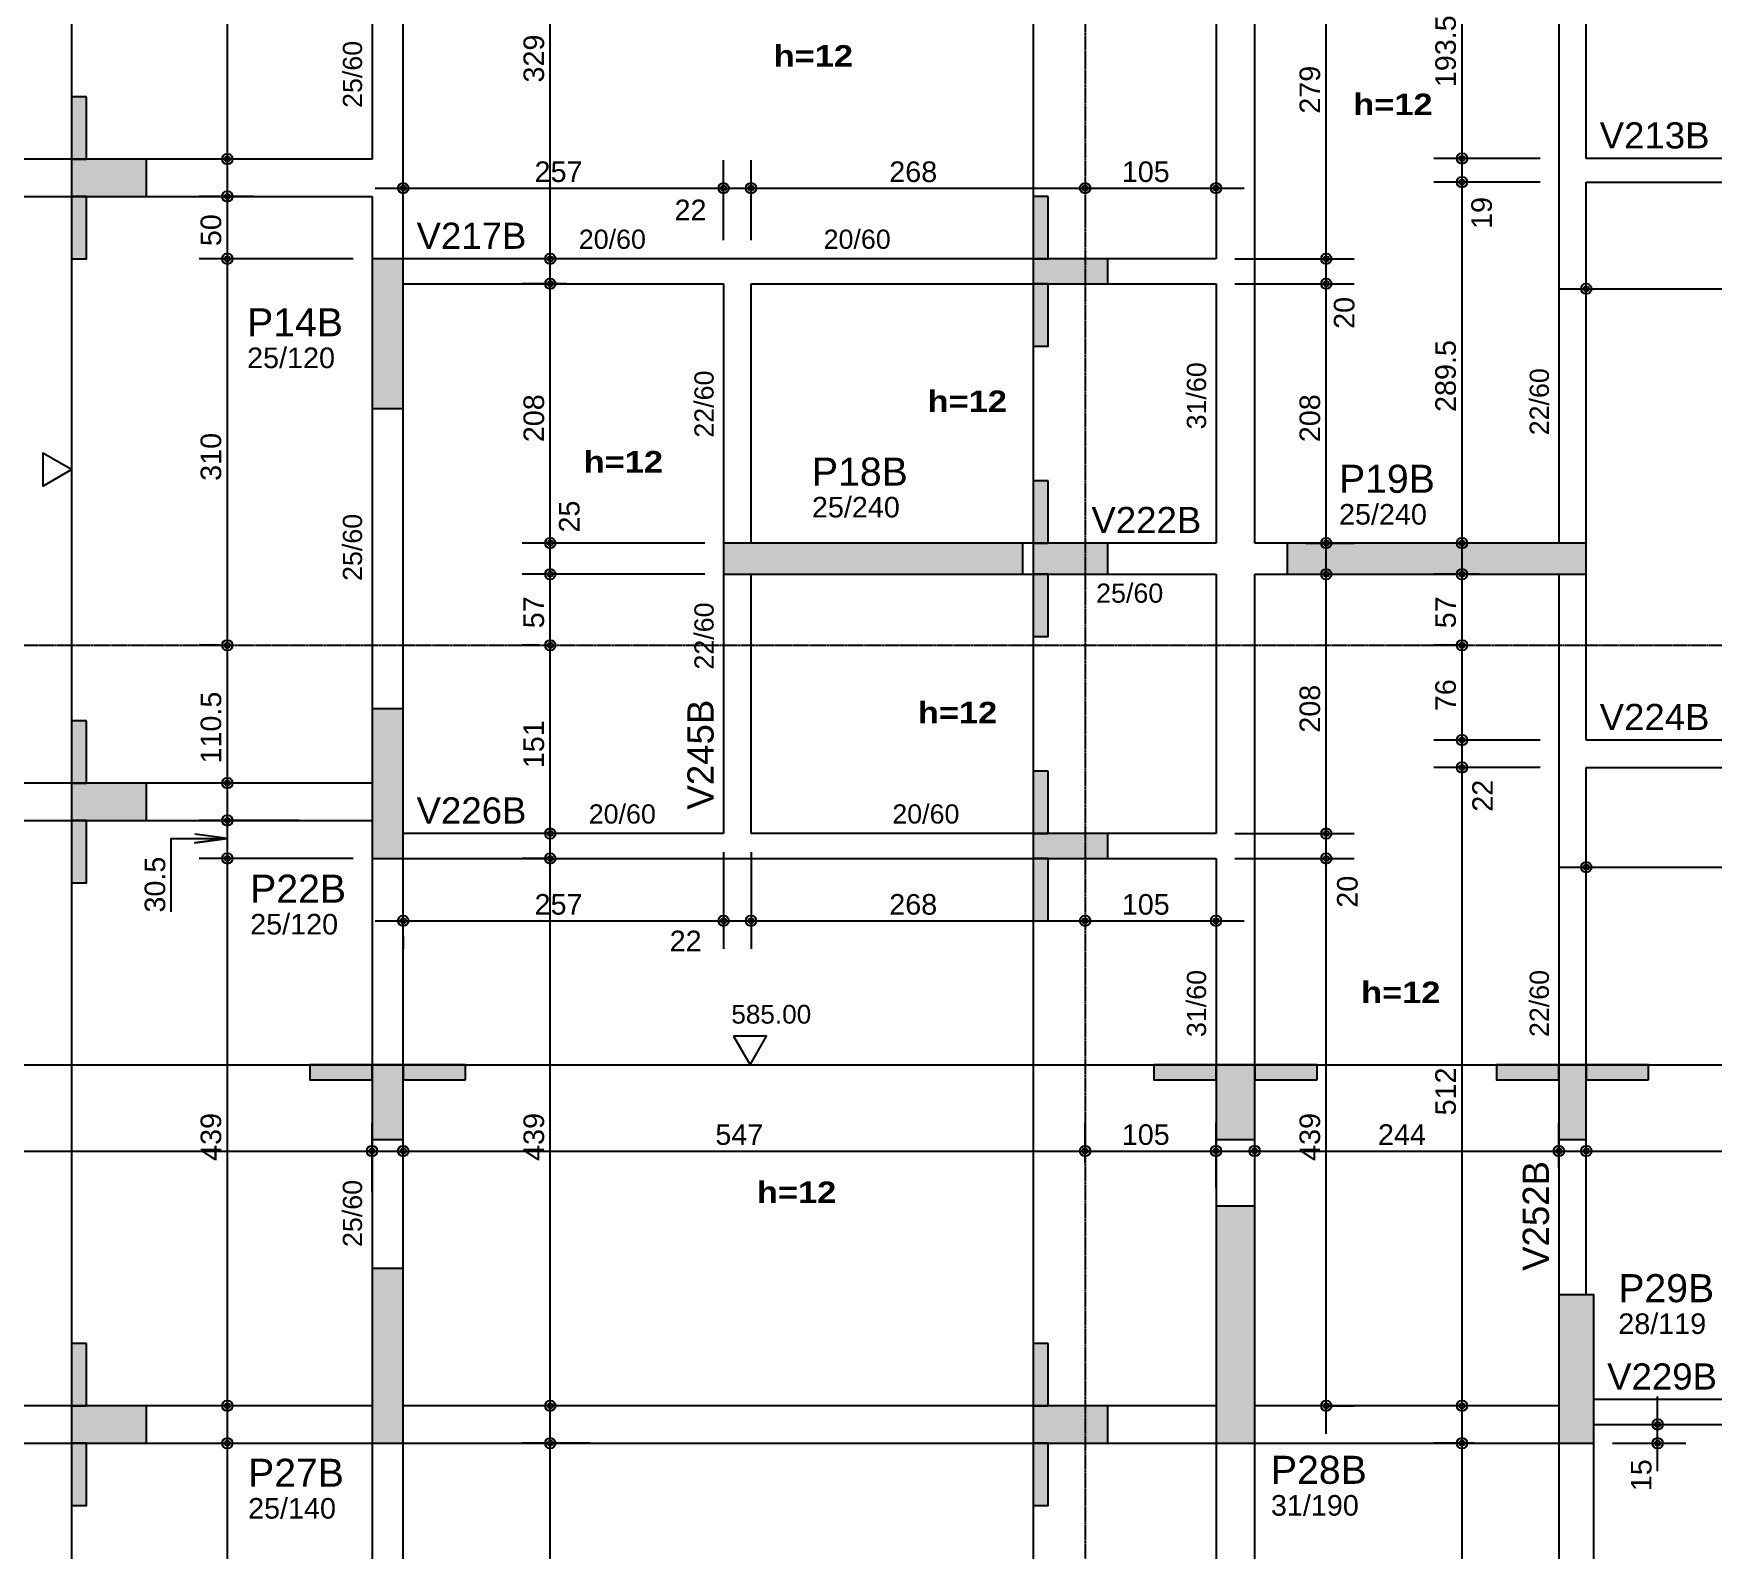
# Model space of a CAD drawing. Extents: x 0 to 13080, y 0 to 6750.
# Drawn here: x 2752 to 4099, y 1791 to 3006 of the extents above; entities that cross this region are included whole.
import ezdxf

# ---------------------------------------------------------------- set-up
doc = ezdxf.new("R2010")
doc.units = 0
doc.header["$MEASUREMENT"] = 0
doc.linetypes.add('ESTILO_TQS_0007', pattern=[2.1, 1.5, -0.2, 0.2, -0.2])
for name, color, linetype in [('MTH-212', 1, 'CONTINUOUS'), ('MTH-224', 4, 'CONTINUOUS'), ('MTH-242', 1, 'CONTINUOUS'), ('MTH-COTAS7', 31, 'CONTINUOUS'), ('MTH-DIM-VIGA', 3, 'CONTINUOUS'), ('MTH-EIXO-214', 4, 'CONTINUOUS'), ('MTH-FACE-VIGA', 7, 'CONTINUOUS'), ('MTH-LINHA-SEÇÃO', 16, 'CONTINUOUS'), ('MTH-PILAR-SEGUE', 5, 'CONTINUOUS'), ('MTH-SIMB_COTA', 3, 'CONTINUOUS'), ('MTH-SOMBRA21', 150, 'CONTINUOUS'), ('MTH-SOMBRA25', 253, 'CONTINUOUS'), ('MTH-TIT1-PILAR', 5, 'CONTINUOUS'), ('MTH-TIT1-VIGA', 5, 'CONTINUOUS'), ('MTH-TXT', 4, 'CONTINUOUS'), ('MTH-TXT-NEGRITO', 5, 'CONTINUOUS')]:
    doc.layers.add(name, color=color, linetype=linetype)
doc.styles.add('TQS_ARIAL', font='arial.ttf')
doc.styles.add('TQS_ARIAL_BLACK', font='ariblk.ttf')

msp = doc.modelspace()

# ---------------------------------------------------------------- linework, layer by layer
at = {"layer": 'MTH-224', "linetype": 'Continuous'}
for points in [[(2759.82125, 2643.383701), (2782.768955, 2656.633206), (2759.82125, 2669.881392), (2759.82125, 2643.383701)], [(3313.741587, 2202.231185), (3326.991092, 2179.28348), (3340.239279, 2202.231185), (3313.741587, 2202.231185)]]:
    msp.add_lwpolyline(points, dxfattribs=at)
at = {"layer": 'MTH-242', "linetype": 'Continuous'}
for p, q in [((3036.282195, 2765.735538), (3036.282195, 2765.735538)), ((3036.282195, 2765.735504), (3036.282195, 2765.735504)), ((3425.782195, 2585.23554), (3425.782195, 2585.23554)), ((3425.782195, 2585.235506), (3425.782195, 2585.235506)), ((3877.781389, 2585.235537), (3877.781389, 2585.235537)), ((3877.781389, 2585.235503), (3877.781389, 2585.235503)), ((3036.282195, 2404.735538), (3036.282195, 2404.735538)), ((3036.282195, 2404.735504), (3036.282195, 2404.735504)), ((3716.277667, 1970.735538), (3716.277667, 1970.735538)), ((3716.277667, 1970.735504), (3716.277667, 1970.735504)), ((3036.282195, 1945.735539), (3036.282195, 1945.735539)), ((3036.282195, 1945.735505), (3036.282195, 1945.735505)), ((3989.781389, 1935.235538), (3989.781389, 1935.235538)), ((3989.781389, 1935.235504), (3989.781389, 1935.235504))]:
    msp.add_line(p, q, dxfattribs=at)
at = {"layer": 'MTH-COTAS7', "linetype": 'Continuous'}
for p, q in [((2907.747866, 2883.235502), (2907.747866, 3177.235537)), ((3166.736372, 2803.235538), (3166.736372, 3177.235537)), ((3789.204189, 2803.235538), (3789.204189, 3127.235536)), ((3898.090154, 2883.735535), (3898.090154, 3122.235538)), ((3898.090154, 2864.735535), (3898.090154, 2928.735535)), ((3898.090154, 2575.235537), (3898.090154, 2909.735535)), ((2925.139601, 2905.735502), (2885.247866, 2905.735502)), ((2907.747866, 2803.235538), (2907.747866, 2898.235502)), ((3048.782195, 2888.476888), (3048.782195, 2904.895932)), ((3305.782195, 2840.735538), (3305.782195, 2904.895932)), ((3305.782195, 2840.735538), (3305.782195, 2904.895932)), ((3327.782195, 2840.735538), (3327.782195, 2904.895932)), ((3327.782195, 2840.735538), (3327.782195, 2904.895932)), ((3960.781389, 2906.235535), (3875.590154, 2906.235535)), ((3960.781389, 2906.235535), (3875.590154, 2906.235535)), ((3026.282195, 2882.395932), (3328.282195, 2882.395932)), ((3283.282195, 2882.395932), (3350.282195, 2882.395932)), ((3305.282195, 2882.395932), (3618.282195, 2882.395932)), ((3573.282195, 2882.395932), (3723.277667, 2882.395932)), ((3960.781389, 2887.235535), (3875.590154, 2887.235535)), ((3960.781389, 2887.235535), (3875.590154, 2887.235535)), ((2929.088707, 2875.735502), (2885.247866, 2875.735502)), ((3595.782195, 2874.852226), (3595.782195, 2859.895932)), ((3595.782195, 2874.852226), (3595.782195, 2859.895932)), ((3700.777667, 2871.538318), (3700.777667, 2859.895932)), ((2907.747866, 2493.235503), (2907.747866, 2848.235538)), ((3789.204189, 2783.235538), (3789.204189, 2848.235538)), ((3166.736372, 2575.23554), (3166.736372, 2828.235538)), ((3789.204189, 2575.23554), (3789.204189, 2828.235538)), ((3008.782195, 2825.735538), (2885.247866, 2825.735538)), ((3008.782195, 2825.735538), (2885.247866, 2825.735538)), ((3203.179702, 2825.735538), (3144.236372, 2825.735538)), ((3715.777667, 2825.735538), (3811.704189, 2825.735538)), ((3715.777667, 2825.735538), (3811.704189, 2825.735538)), ((3997.781389, 2789.218031), (3997.781389, 2824.218029)), ((3179.699399, 2805.735538), (3144.236372, 2805.735538)), ((3715.777667, 2805.735538), (3811.704189, 2805.735538)), ((3715.777667, 2805.735538), (3811.704189, 2805.735538)), ((3975.281389, 2801.718029), (4358.282957, 2801.718029)), ((3166.736372, 2550.23554), (3166.736372, 2620.23554)), ((3290.782195, 2597.73554), (3144.236372, 2597.73554)), ((3290.782195, 2597.73554), (3144.236372, 2597.73554)), ((3166.736372, 2493.235503), (3166.736372, 2595.23554)), ((3772.781389, 2597.73554), (3811.704189, 2597.73554)), ((3789.204189, 2342.235538), (3789.204189, 2595.235537)), ((3914.610371, 2597.735537), (3875.590154, 2597.735537)), ((3898.090154, 2493.235503), (3898.090154, 2595.235537)), ((3290.782195, 2572.73554), (3144.236372, 2572.73554)), ((3290.782195, 2572.73554), (3144.236372, 2572.73554)), ((3792.110143, 2572.735537), (3811.704189, 2572.735537)), ((3911.750313, 2572.735537), (3875.590154, 2572.735537)), ((2907.747866, 2382.718237), (2907.747866, 2538.235503)), ((3166.736372, 2342.235538), (3166.736372, 2538.235503)), ((3898.090154, 2417.236807), (3898.090154, 2538.235503)), ((2901.281639, 2515.735503), (2885.247866, 2515.735503)), ((2901.281639, 2515.735503), (2885.247866, 2515.735503)), ((3157.57416, 2515.735503), (3144.236372, 2515.735503)), ((3157.57416, 2515.735503), (3144.236372, 2515.735503)), ((3900.031962, 2515.735503), (3875.590154, 2515.735503)), ((3900.031962, 2515.735503), (3875.590154, 2515.735503)), ((3898.090154, 2395.236807), (3898.090154, 2462.236807)), ((3960.781389, 2439.736807), (3875.590154, 2439.736807)), ((3960.781389, 2439.736807), (3875.590154, 2439.736807)), ((3898.090154, 1883.235538), (3898.090154, 2440.236807)), ((3960.781389, 2417.736807), (3875.590154, 2417.736807)), ((3960.781389, 2417.736807), (3875.590154, 2417.736807)), ((2915.134224, 2405.218237), (2885.247866, 2405.218237)), ((2907.747866, 2322.235538), (2907.747866, 2397.735502)), ((3789.204189, 2322.235538), (3789.204189, 2387.235538)), ((2965.447987, 2375.235502), (2885.247866, 2375.235502)), ((2907.747866, 1883.235538), (2907.747866, 2367.235538)), ((3162.282195, 2364.735538), (3144.236372, 2364.735538)), ((3166.736372, 1883.235538), (3166.736372, 2367.235538)), ((3715.777667, 2364.735538), (3811.704189, 2364.735538)), ((3715.777667, 2364.735538), (3811.704189, 2364.735538)), ((3789.204189, 1883.235538), (3789.204189, 2367.235538)), ((3997.781389, 2312.721182), (3997.781389, 2360.266426)), ((3008.782195, 2344.735538), (2885.247866, 2344.735538)), ((3008.782195, 2344.735538), (2885.247866, 2344.735538)), ((3167.782195, 2344.735538), (3144.236372, 2344.735538)), ((3305.782195, 2349.735538), (3305.782195, 2272.235538)), ((3305.782195, 2349.735538), (3305.782195, 2272.235538)), ((3327.782195, 2349.735538), (3327.782195, 2272.235538)), ((3327.782195, 2349.735538), (3327.782195, 2272.235538)), ((3715.777667, 2344.735538), (3811.704189, 2344.735538)), ((3715.777667, 2344.735538), (3811.704189, 2344.735538)), ((3975.281389, 2337.766426), (4358.282957, 2337.766426)), ((3026.282195, 2294.735538), (3328.282195, 2294.735538)), ((3283.282195, 2294.735538), (3350.282195, 2294.735538)), ((3305.282195, 2294.735538), (3618.282195, 2294.735538)), ((3573.282195, 2294.735538), (3723.277667, 2294.735538)), ((3048.782195, 2282.122305), (3048.782195, 2272.235538)), ((3595.782195, 2282.830413), (3595.782195, 2272.235538)), ((3595.782195, 2282.830413), (3595.782195, 2272.235538)), ((3700.777667, 2284.954738), (3700.777667, 2272.235538)), ((3023.782195, 2077.267878), (3023.782195, 2132.580188)), ((3048.782195, 2104.500637), (3048.782195, 2132.580188)), ((3595.782195, 2100.222743), (3595.782195, 2132.580188)), ((3595.782195, 2100.222743), (3595.782195, 2132.580188)), ((3700.777667, 2080.735538), (3700.777667, 2132.580188)), ((3731.777667, 2080.735538), (3731.777667, 2132.580188)), ((3975.781389, 2096.285166), (3975.781389, 2132.580188)), ((3997.781389, 2085.034944), (3997.781389, 2132.580188)), ((2284.282865, 2110.080188), (3046.282195, 2110.080188)), ((3026.282195, 2110.080188), (3618.282195, 2110.080188)), ((3573.282195, 2110.080188), (3723.277667, 2110.080188)), ((3709.277667, 2110.080188), (3998.281389, 2110.080188)), ((3975.281389, 2110.080188), (4358.282957, 2110.080188)), ((4055.024936, 1853.235538), (4055.024936, 1913.235538)), ((3178.108916, 1905.735538), (3144.236372, 1905.735538)), ((3787.38231, 1905.735538), (3811.704189, 1905.735538)), ((3907.981767, 1905.735538), (3875.590154, 1905.735538)), ((2907.747866, 1301.735539), (2907.747866, 1898.235538)), ((3166.736372, 1301.735539), (3166.736372, 1898.235538)), ((3898.090154, 1301.735539), (3898.090154, 1898.235538)), ((4018.781389, 1890.735538), (4077.524936, 1890.735538)), ((3198.375771, 1875.735538), (3144.236372, 1875.735538)), ((3907.71324, 1875.735538), (3875.590154, 1875.735538)), ((4018.781389, 1875.735538), (4077.524936, 1875.735538))]:
    msp.add_line(p, q, dxfattribs=at)
msp.add_lwpolyline([(2862.679531, 2301.933), (2862.679531, 2360.82973), (2907.747866, 2360.82973), (2881.722438, 2357.403417), (2907.747866, 2360.82973), (2881.722438, 2364.256042)], dxfattribs=at)
at = {"layer": 'MTH-EIXO-214', "linetype": 'ESTILO_TQS_0007'}
for p, q in [((3595.782195, 6324.951479), (3595.782195, 517.214632)), ((673.355745, 2515.735465), (8996.284341, 2515.735465))]:
    msp.add_line(p, q, dxfattribs=at)
at = {"layer": 'MTH-FACE-VIGA', "linetype": 'Continuous'}
for points in [[(3023.782195, 3154.735537), (3023.782195, 2905.735502)], [(3048.782195, 2890.735502), (3048.782195, 3154.735537)], [(3700.777667, 3104.735536), (3700.777667, 2825.735538)], [(3731.777667, 2815.735538), (3731.777667, 3104.735536)], [(3975.781389, 3099.735538), (3975.781389, 2896.735497)], [(3997.781389, 2906.235497), (3997.781389, 3099.735538)], [(3023.782195, 2905.735502), (2306.782865, 2905.735502)], [(3975.781389, 2896.735497), (3975.781389, 2597.735537)], [(4335.782957, 2906.235497), (3997.781389, 2906.235497)], [(3048.782195, 2825.735538), (3048.782195, 2890.735502)], [(3997.781389, 2887.235497), (4335.782957, 2887.235497)], [(3997.781389, 2597.735537), (3997.781389, 2887.235497)], [(2306.782865, 2875.735502), (3023.782195, 2875.735502)], [(3023.782195, 2875.735502), (3023.782195, 2825.735538)], [(3316.782195, 2825.735538), (3048.782195, 2825.735538)], [(3700.777667, 2825.735538), (3316.782195, 2825.735538)], [(3731.777667, 2597.735503), (3731.777667, 2815.735538)], [(3048.782195, 2805.735538), (3305.782195, 2805.735538)], [(3305.782195, 2805.735538), (3305.782195, 2597.73554)], [(3327.782195, 2805.735538), (3700.777667, 2805.735538)], [(3327.782195, 2597.73554), (3327.782195, 2805.735538)], [(3700.777667, 2805.735538), (3700.777667, 2597.735503)], [(3023.782195, 2705.735538), (3023.782195, 2464.735538)], [(3048.782195, 2464.735538), (3048.782195, 2705.735538)], [(3700.777667, 2597.735503), (3545.782195, 2597.735503)], [(3757.781389, 2597.735503), (3731.777667, 2597.735503)], [(3305.782195, 2572.73554), (3305.782195, 2364.735538)], [(3327.782195, 2364.735538), (3327.782195, 2572.73554)], [(3545.782195, 2572.735503), (3700.777667, 2572.735503)], [(3700.777667, 2572.735503), (3700.777667, 2364.735538)], [(3731.777667, 2572.735503), (3757.781389, 2572.735503)], [(3731.777667, 2354.735538), (3731.777667, 2572.735503)], [(3975.781389, 2572.735537), (3975.781389, 2428.73677)], [(3997.781389, 2439.73677), (3997.781389, 2572.735537)], [(4335.782957, 2439.73677), (3997.781389, 2439.73677)], [(3975.781389, 2428.73677), (3975.781389, 1994.735538)], [(3997.781389, 2417.73677), (4335.782957, 2417.73677)], [(3997.781389, 1994.735538), (3997.781389, 2417.73677)], [(3023.782195, 2405.235502), (2306.782865, 2405.235502)], [(2306.782865, 2375.235502), (3023.782195, 2375.235502)], [(3305.782195, 2364.735538), (3048.782195, 2364.735538)], [(3700.777667, 2364.735538), (3327.782195, 2364.735538)], [(3023.782195, 2344.735538), (3023.782195, 2015.735539)], [(3048.782195, 2015.735539), (3048.782195, 2344.735538)], [(3048.782195, 2344.735538), (3316.782195, 2344.735538)], [(3316.782195, 2344.735538), (3700.777667, 2344.735538)], [(3700.777667, 2344.735538), (3700.777667, 2065.735538)], [(3731.777667, 2065.735538), (3731.777667, 2354.735538)], [(3023.782195, 1905.735502), (2306.782865, 1905.735502)], [(3700.777667, 1905.735502), (3048.782195, 1905.735502)], [(3975.781389, 1905.735502), (3731.777667, 1905.735502)], [(4332.782957, 1910.735501), (4003.781389, 1910.735501)], [(4003.781389, 1890.735501), (4332.782957, 1890.735501)], [(2306.782865, 1875.735502), (3023.782195, 1875.735502)], [(3023.782195, 1875.735502), (3023.782195, 1324.235502)], [(3048.782195, 1875.735502), (3700.777667, 1875.735502)], [(3048.782195, 1324.235502), (3048.782195, 1875.735502)], [(3700.777667, 1875.735502), (3700.777667, 1324.235502)], [(3731.777667, 1875.735502), (3975.781389, 1875.735502)], [(3731.777667, 1324.235502), (3731.777667, 1875.735502)], [(3975.781389, 1875.735538), (3975.781389, 1324.235502)], [(4003.781389, 1324.235502), (4003.781389, 1875.735538)]]:
    msp.add_lwpolyline(points, dxfattribs=at)
at = {"layer": 'MTH-LINHA-SEÇÃO', "linetype": 'Continuous'}
for p, q in [((2782.768955, 6068.395893), (2782.768955, 785.505044)), ((3554.098734, 3486.218237), (3554.098734, 794.692406)), ((1225.282865, 2179.28348), (5387.282195, 2179.28348))]:
    msp.add_line(p, q, dxfattribs=at)
for points in [[(2794.768955, 2955.735502), (2782.768955, 2955.735502), (2782.768955, 2905.735502), (2794.768955, 2905.735502), (2794.768955, 2955.735502)], [(2782.768955, 2905.735502), (2782.768955, 2875.735502), (2842.768955, 2875.735502), (2842.768955, 2905.735502), (2782.768955, 2905.735502)], [(2794.768955, 2875.735502), (2782.768955, 2875.735502), (2782.768955, 2825.735502), (2794.768955, 2825.735502), (2794.768955, 2875.735502)], [(3566.098734, 2875.735538), (3554.098734, 2875.735538), (3554.098734, 2825.735538), (3566.098734, 2825.735538), (3566.098734, 2875.735538)], [(3554.098734, 2825.735538), (3554.098734, 2805.735538), (3614.098734, 2805.735538), (3614.098734, 2825.735538), (3554.098734, 2825.735538)], [(3566.098734, 2805.735538), (3554.098734, 2805.735538), (3554.098734, 2755.735538), (3566.098734, 2755.735538), (3566.098734, 2805.735538)], [(3566.098734, 2647.73554), (3554.098734, 2647.73554), (3554.098734, 2597.73554), (3566.098734, 2597.73554), (3566.098734, 2647.73554)], [(3554.098734, 2597.73554), (3554.098734, 2572.73554), (3614.098734, 2572.73554), (3614.098734, 2597.73554), (3554.098734, 2597.73554)], [(3566.098734, 2572.73554), (3554.098734, 2572.73554), (3554.098734, 2522.73554), (3566.098734, 2522.73554), (3566.098734, 2572.73554)], [(2794.768955, 2455.235502), (2782.768955, 2455.235502), (2782.768955, 2405.235502), (2794.768955, 2405.235502), (2794.768955, 2455.235502)], [(3566.098734, 2414.735538), (3554.098734, 2414.735538), (3554.098734, 2364.735538), (3566.098734, 2364.735538), (3566.098734, 2414.735538)], [(2782.768955, 2405.235502), (2782.768955, 2375.235502), (2842.768955, 2375.235502), (2842.768955, 2405.235502), (2782.768955, 2405.235502)], [(2794.768955, 2375.235502), (2782.768955, 2375.235502), (2782.768955, 2325.235502), (2794.768955, 2325.235502), (2794.768955, 2375.235502)], [(3554.098734, 2364.735538), (3554.098734, 2344.735538), (3614.098734, 2344.735538), (3614.098734, 2364.735538), (3554.098734, 2364.735538)], [(3566.098734, 2344.735538), (3554.098734, 2344.735538), (3554.098734, 2294.735538), (3566.098734, 2294.735538), (3566.098734, 2344.735538)], [(3023.782195, 2167.28348), (3023.782195, 2179.28348), (2973.782195, 2179.28348), (2973.782195, 2167.28348), (3023.782195, 2167.28348)], [(3048.782195, 2179.28348), (3023.782195, 2179.28348), (3023.782195, 2119.28348), (3048.782195, 2119.28348), (3048.782195, 2179.28348)], [(3098.782195, 2167.28348), (3098.782195, 2179.28348), (3048.782195, 2179.28348), (3048.782195, 2167.28348), (3098.782195, 2167.28348)], [(3700.777667, 2167.28348), (3700.777667, 2179.28348), (3650.777667, 2179.28348), (3650.777667, 2167.28348), (3700.777667, 2167.28348)], [(3731.777667, 2179.28348), (3700.777667, 2179.28348), (3700.777667, 2119.28348), (3731.777667, 2119.28348), (3731.777667, 2179.28348)], [(3781.777667, 2167.28348), (3781.777667, 2179.28348), (3731.777667, 2179.28348), (3731.777667, 2167.28348), (3781.777667, 2167.28348)], [(3975.781389, 2167.28348), (3975.781389, 2179.28348), (3925.781389, 2179.28348), (3925.781389, 2167.28348), (3975.781389, 2167.28348)], [(3997.781389, 2179.28348), (3975.781389, 2179.28348), (3975.781389, 2119.28348), (3997.781389, 2119.28348), (3997.781389, 2179.28348)], [(4047.781389, 2167.28348), (4047.781389, 2179.28348), (3997.781389, 2179.28348), (3997.781389, 2167.28348), (4047.781389, 2167.28348)], [(2794.768955, 1955.735538), (2782.768955, 1955.735538), (2782.768955, 1905.735538), (2794.768955, 1905.735538), (2794.768955, 1955.735538)], [(3566.098734, 1955.735538), (3554.098734, 1955.735538), (3554.098734, 1905.735538), (3566.098734, 1905.735538), (3566.098734, 1955.735538)], [(2782.768955, 1905.735538), (2782.768955, 1875.735538), (2842.768955, 1875.735538), (2842.768955, 1905.735538), (2782.768955, 1905.735538)], [(3554.098734, 1905.735538), (3554.098734, 1875.735538), (3614.098734, 1875.735538), (3614.098734, 1905.735538), (3554.098734, 1905.735538)], [(2794.768955, 1875.735538), (2782.768955, 1875.735538), (2782.768955, 1825.735538), (2794.768955, 1825.735538), (2794.768955, 1875.735538)], [(3566.098734, 1875.735538), (3554.098734, 1875.735538), (3554.098734, 1825.735538), (3566.098734, 1825.735538), (3566.098734, 1875.735538)]]:
    msp.add_lwpolyline(points, dxfattribs=at)
at = {"layer": 'MTH-PILAR-SEGUE', "linetype": 'Continuous'}
for points in [[(3023.782195, 2705.735538), (3048.782195, 2705.735538), (3048.782195, 2825.735538), (3023.782195, 2825.735538), (3023.782195, 2705.735538)], [(3545.782195, 2572.73554), (3545.782195, 2597.73554), (3305.782195, 2597.73554), (3305.782195, 2572.73554), (3545.782195, 2572.73554)], [(3997.781389, 2572.735537), (3997.781389, 2597.735537), (3757.781389, 2597.735537), (3757.781389, 2572.735537), (3997.781389, 2572.735537)], [(3023.782195, 2344.735538), (3048.782195, 2344.735538), (3048.782195, 2464.735538), (3023.782195, 2464.735538), (3023.782195, 2344.735538)], [(3700.777667, 1875.735538), (3731.777667, 1875.735538), (3731.777667, 2065.735538), (3700.777667, 2065.735538), (3700.777667, 1875.735538)], [(3023.782195, 1875.735539), (3048.782195, 1875.735539), (3048.782195, 2015.735539), (3023.782195, 2015.735539), (3023.782195, 1875.735539)], [(3975.781389, 1875.735538), (4003.781389, 1875.735538), (4003.781389, 1994.735538), (3975.781389, 1994.735538), (3975.781389, 1875.735538)]]:
    msp.add_lwpolyline(points, dxfattribs=at)
at = {"layer": 'MTH-SIMB_COTA', "linetype": 'Continuous'}
for centre, radius in [((2907.747866, 2905.735502), 4.200001), ((3898.090154, 2906.235535), 4.200001), ((3898.090154, 2906.235535), 4.200001), ((2907.747866, 2905.735502), 2.1), ((3898.090154, 2906.235535), 2.1), ((3898.090154, 2906.235535), 2.1), ((3048.782195, 2882.395932), 4.200001), ((3048.782195, 2882.395932), 2.1), ((3305.782195, 2882.395932), 4.200001), ((3305.782195, 2882.395932), 4.200001), ((3305.782195, 2882.395932), 2.1), ((3305.782195, 2882.395932), 2.1), ((3327.782195, 2882.395932), 4.200001), ((3327.782195, 2882.395932), 4.200001), ((3327.782195, 2882.395932), 2.1), ((3327.782195, 2882.395932), 2.1), ((3595.782195, 2882.395932), 4.200001), ((3595.782195, 2882.395932), 4.200001), ((3595.782195, 2882.395932), 2.1), ((3595.782195, 2882.395932), 2.1), ((3700.777667, 2882.395932), 4.200001), ((3700.777667, 2882.395932), 2.1), ((3898.090154, 2887.235535), 4.200001), ((3898.090154, 2887.235535), 4.200001), ((3898.090154, 2887.235535), 2.1), ((3898.090154, 2887.235535), 2.1), ((2907.747866, 2875.735502), 4.200001), ((2907.747866, 2875.735502), 2.1), ((2907.747866, 2825.735538), 4.200001), ((2907.747866, 2825.735538), 4.200001), ((3166.736372, 2825.735538), 4.200001), ((3789.204189, 2825.735538), 4.200001), ((3789.204189, 2825.735538), 4.200001), ((2907.747866, 2825.735538), 2.1), ((2907.747866, 2825.735538), 2.1), ((3166.736372, 2825.735538), 2.1), ((3789.204189, 2825.735538), 2.1), ((3789.204189, 2825.735538), 2.1), ((3166.736372, 2805.735538), 4.200001), ((3166.736372, 2805.735538), 2.1), ((3789.204189, 2805.735538), 4.200001), ((3789.204189, 2805.735538), 4.200001), ((3789.204189, 2805.735538), 2.1), ((3789.204189, 2805.735538), 2.1), ((3997.781389, 2801.718029), 4.200001), ((3997.781389, 2801.718029), 2.1), ((3166.736372, 2597.73554), 4.200001), ((3166.736372, 2597.73554), 4.200001), ((3166.736372, 2597.73554), 2.1), ((3166.736372, 2597.73554), 2.1), ((3789.204189, 2597.73554), 4.200001), ((3789.204189, 2597.73554), 2.1), ((3898.090154, 2597.735537), 4.200001), ((3898.090154, 2597.735537), 2.1), ((3166.736372, 2572.73554), 4.200001), ((3166.736372, 2572.73554), 4.200001), ((3166.736372, 2572.73554), 2.1), ((3166.736372, 2572.73554), 2.1), ((3789.204189, 2572.735537), 4.200001), ((3789.204189, 2572.735537), 2.1), ((3898.090154, 2572.735537), 4.200001), ((3898.090154, 2572.735537), 2.1), ((2907.747866, 2515.735503), 4.200001), ((2907.747866, 2515.735503), 4.200001), ((3166.736372, 2515.735503), 4.200001), ((3166.736372, 2515.735503), 4.200001), ((3898.090154, 2515.735503), 4.200001), ((3898.090154, 2515.735503), 4.200001), ((2907.747866, 2515.735503), 2.1), ((2907.747866, 2515.735503), 2.1), ((3166.736372, 2515.735503), 2.1), ((3166.736372, 2515.735503), 2.1), ((3898.090154, 2515.735503), 2.1), ((3898.090154, 2515.735503), 2.1), ((3898.090154, 2439.736807), 4.200001), ((3898.090154, 2439.736807), 4.200001), ((3898.090154, 2439.736807), 2.1), ((3898.090154, 2439.736807), 2.1), ((3898.090154, 2417.736807), 4.200001), ((3898.090154, 2417.736807), 4.200001), ((3898.090154, 2417.736807), 2.1), ((3898.090154, 2417.736807), 2.1), ((2907.747866, 2405.218237), 4.200001), ((2907.747866, 2405.218237), 2.1), ((2907.747866, 2375.235502), 4.200001), ((2907.747866, 2375.235502), 2.1), ((3166.736372, 2364.735538), 4.200001), ((3166.736372, 2364.735538), 2.1), ((3789.204189, 2364.735538), 4.200001), ((3789.204189, 2364.735538), 4.200001), ((3789.204189, 2364.735538), 2.1), ((3789.204189, 2364.735538), 2.1), ((2907.747866, 2344.735538), 4.200001), ((2907.747866, 2344.735538), 4.200001), ((2907.747866, 2344.735538), 2.1), ((2907.747866, 2344.735538), 2.1), ((3166.736372, 2344.735538), 4.200001), ((3166.736372, 2344.735538), 2.1), ((3789.204189, 2344.735538), 4.200001), ((3789.204189, 2344.735538), 4.200001), ((3789.204189, 2344.735538), 2.1), ((3789.204189, 2344.735538), 2.1), ((3997.781389, 2337.766426), 4.200001), ((3997.781389, 2337.766426), 2.1), ((3048.782195, 2294.735538), 4.200001), ((3048.782195, 2294.735538), 2.1), ((3305.782195, 2294.735538), 4.200001), ((3305.782195, 2294.735538), 4.200001), ((3305.782195, 2294.735538), 2.1), ((3305.782195, 2294.735538), 2.1), ((3327.782195, 2294.735538), 4.200001), ((3327.782195, 2294.735538), 4.200001), ((3327.782195, 2294.735538), 2.1), ((3327.782195, 2294.735538), 2.1), ((3595.782195, 2294.735538), 4.200001), ((3595.782195, 2294.735538), 4.200001), ((3595.782195, 2294.735538), 2.1), ((3595.782195, 2294.735538), 2.1), ((3700.777667, 2294.735538), 4.200001), ((3700.777667, 2294.735538), 2.1), ((3023.782195, 2110.080188), 4.200001), ((3048.782195, 2110.080188), 4.200001), ((3595.782195, 2110.080188), 4.200001), ((3595.782195, 2110.080188), 4.200001), ((3700.777667, 2110.080188), 4.200001), ((3731.777667, 2110.080188), 4.200001), ((3975.781389, 2110.080188), 4.200001), ((3997.781389, 2110.080188), 4.200001), ((3023.782195, 2110.080188), 2.1), ((3048.782195, 2110.080188), 2.1), ((3595.782195, 2110.080188), 2.1), ((3595.782195, 2110.080188), 2.1), ((3700.777667, 2110.080188), 2.1), ((3731.777667, 2110.080188), 2.1), ((3975.781389, 2110.080188), 2.1), ((3997.781389, 2110.080188), 2.1), ((2907.747866, 1905.735538), 4.200001), ((2907.747866, 1905.735538), 2.1), ((3166.736372, 1905.735538), 4.200001), ((3166.736372, 1905.735538), 2.1), ((3789.204189, 1905.735538), 4.200001), ((3789.204189, 1905.735538), 2.1), ((3898.090154, 1905.735538), 4.200001), ((3898.090154, 1905.735538), 2.1), ((4055.024936, 1890.735538), 4.200001), ((4055.024936, 1890.735538), 2.1), ((2907.747866, 1875.735538), 4.200001), ((2907.747866, 1875.735538), 2.1), ((3166.736372, 1875.735538), 4.200001), ((3166.736372, 1875.735538), 2.1), ((3898.090154, 1875.735538), 4.200001), ((3898.090154, 1875.735538), 2.1), ((4055.024936, 1875.735538), 4.200001), ((4055.024936, 1875.735538), 2.1)]:
    msp.add_circle(centre, radius, dxfattribs=at)
at = {"layer": 'MTH-SOMBRA21', "linetype": 'Continuous'}
for points in [[(2794.768955, 2955.735502), (2782.768955, 2955.735502), (2782.768955, 2905.735502)], [(2794.768955, 2955.735502), (2782.768955, 2905.735502), (2794.768955, 2905.735502)], [(2794.768955, 2955.735502), (2794.768955, 2905.735502), (2794.768955, 2955.735502)], [(2782.768955, 2905.735502), (2782.768955, 2875.735502), (2842.768955, 2875.735502)], [(2782.768955, 2905.735502), (2842.768955, 2875.735502), (2842.768955, 2905.735502)], [(2782.768955, 2905.735502), (2842.768955, 2905.735502), (2782.768955, 2905.735502)], [(2794.768955, 2875.735502), (2782.768955, 2875.735502), (2782.768955, 2825.735502)], [(2794.768955, 2875.735502), (2782.768955, 2825.735502), (2794.768955, 2825.735502)], [(2794.768955, 2875.735502), (2794.768955, 2825.735502), (2794.768955, 2875.735502)], [(3566.098734, 2875.735538), (3554.098734, 2875.735538), (3554.098734, 2825.735538)], [(3566.098734, 2875.735538), (3554.098734, 2825.735538), (3566.098734, 2825.735538)], [(3566.098734, 2875.735538), (3566.098734, 2825.735538), (3566.098734, 2875.735538)], [(3554.098734, 2825.735538), (3554.098734, 2805.735538), (3614.098734, 2805.735538)], [(3554.098734, 2825.735538), (3614.098734, 2805.735538), (3614.098734, 2825.735538)], [(3554.098734, 2825.735538), (3614.098734, 2825.735538), (3554.098734, 2825.735538)], [(3566.098734, 2805.735538), (3554.098734, 2805.735538), (3554.098734, 2755.735538)], [(3566.098734, 2805.735538), (3554.098734, 2755.735538), (3566.098734, 2755.735538)], [(3566.098734, 2805.735538), (3566.098734, 2755.735538), (3566.098734, 2805.735538)], [(3566.098734, 2647.73554), (3554.098734, 2647.73554), (3554.098734, 2597.73554)], [(3566.098734, 2647.73554), (3554.098734, 2597.73554), (3566.098734, 2597.73554)], [(3566.098734, 2647.73554), (3566.098734, 2597.73554), (3566.098734, 2647.73554)], [(3554.098734, 2597.73554), (3554.098734, 2572.73554), (3614.098734, 2572.73554)], [(3554.098734, 2597.73554), (3614.098734, 2572.73554), (3614.098734, 2597.73554)], [(3554.098734, 2597.73554), (3614.098734, 2597.73554), (3554.098734, 2597.73554)], [(3566.098734, 2572.73554), (3554.098734, 2572.73554), (3554.098734, 2522.73554)], [(3566.098734, 2572.73554), (3554.098734, 2522.73554), (3566.098734, 2522.73554)], [(3566.098734, 2572.73554), (3566.098734, 2522.73554), (3566.098734, 2572.73554)], [(2794.768955, 2455.235502), (2782.768955, 2455.235502), (2782.768955, 2405.235502)], [(2794.768955, 2455.235502), (2782.768955, 2405.235502), (2794.768955, 2405.235502)], [(2794.768955, 2455.235502), (2794.768955, 2405.235502), (2794.768955, 2455.235502)], [(3566.098734, 2414.735538), (3554.098734, 2414.735538), (3554.098734, 2364.735538)], [(3566.098734, 2414.735538), (3554.098734, 2364.735538), (3566.098734, 2364.735538)], [(3566.098734, 2414.735538), (3566.098734, 2364.735538), (3566.098734, 2414.735538)], [(2782.768955, 2405.235502), (2782.768955, 2375.235502), (2842.768955, 2375.235502)], [(2782.768955, 2405.235502), (2842.768955, 2375.235502), (2842.768955, 2405.235502)], [(2782.768955, 2405.235502), (2842.768955, 2405.235502), (2782.768955, 2405.235502)], [(2794.768955, 2375.235502), (2782.768955, 2375.235502), (2782.768955, 2325.235502)], [(2794.768955, 2375.235502), (2782.768955, 2325.235502), (2794.768955, 2325.235502)], [(2794.768955, 2375.235502), (2794.768955, 2325.235502), (2794.768955, 2375.235502)], [(3554.098734, 2364.735538), (3554.098734, 2344.735538), (3614.098734, 2344.735538)], [(3554.098734, 2364.735538), (3614.098734, 2344.735538), (3614.098734, 2364.735538)], [(3554.098734, 2364.735538), (3614.098734, 2364.735538), (3554.098734, 2364.735538)], [(3566.098734, 2344.735538), (3554.098734, 2344.735538), (3554.098734, 2294.735538)], [(3566.098734, 2344.735538), (3554.098734, 2294.735538), (3566.098734, 2294.735538)], [(3566.098734, 2344.735538), (3566.098734, 2294.735538), (3566.098734, 2344.735538)], [(3023.782195, 2167.28348), (3023.782195, 2179.28348), (2973.782195, 2179.28348)], [(3023.782195, 2167.28348), (2973.782195, 2179.28348), (2973.782195, 2167.28348)], [(3048.782195, 2179.28348), (3023.782195, 2179.28348), (3023.782195, 2119.28348)], [(3048.782195, 2179.28348), (3023.782195, 2119.28348), (3048.782195, 2119.28348)], [(3098.782195, 2167.28348), (3098.782195, 2179.28348), (3048.782195, 2179.28348)], [(3098.782195, 2167.28348), (3048.782195, 2179.28348), (3048.782195, 2167.28348)], [(3048.782195, 2179.28348), (3048.782195, 2119.28348), (3048.782195, 2179.28348)], [(3700.777667, 2167.28348), (3700.777667, 2179.28348), (3650.777667, 2179.28348)], [(3700.777667, 2167.28348), (3650.777667, 2179.28348), (3650.777667, 2167.28348)], [(3731.777667, 2179.28348), (3700.777667, 2179.28348), (3700.777667, 2119.28348)], [(3731.777667, 2179.28348), (3700.777667, 2119.28348), (3731.777667, 2119.28348)], [(3781.777667, 2167.28348), (3781.777667, 2179.28348), (3731.777667, 2179.28348)], [(3781.777667, 2167.28348), (3731.777667, 2179.28348), (3731.777667, 2167.28348)], [(3731.777667, 2179.28348), (3731.777667, 2119.28348), (3731.777667, 2179.28348)], [(3975.781389, 2167.28348), (3975.781389, 2179.28348), (3925.781389, 2179.28348)], [(3975.781389, 2167.28348), (3925.781389, 2179.28348), (3925.781389, 2167.28348)], [(3997.781389, 2179.28348), (3975.781389, 2179.28348), (3975.781389, 2119.28348)], [(3997.781389, 2179.28348), (3975.781389, 2119.28348), (3997.781389, 2119.28348)], [(4047.781389, 2167.28348), (4047.781389, 2179.28348), (3997.781389, 2179.28348)], [(4047.781389, 2167.28348), (3997.781389, 2179.28348), (3997.781389, 2167.28348)], [(3997.781389, 2179.28348), (3997.781389, 2119.28348), (3997.781389, 2179.28348)], [(3023.782195, 2167.28348), (2973.782195, 2167.28348), (3023.782195, 2167.28348)], [(3098.782195, 2167.28348), (3048.782195, 2167.28348), (3098.782195, 2167.28348)], [(3700.777667, 2167.28348), (3650.777667, 2167.28348), (3700.777667, 2167.28348)], [(3781.777667, 2167.28348), (3731.777667, 2167.28348), (3781.777667, 2167.28348)], [(3975.781389, 2167.28348), (3925.781389, 2167.28348), (3975.781389, 2167.28348)], [(4047.781389, 2167.28348), (3997.781389, 2167.28348), (4047.781389, 2167.28348)], [(2794.768955, 1955.735538), (2782.768955, 1955.735538), (2782.768955, 1905.735538)], [(2794.768955, 1955.735538), (2782.768955, 1905.735538), (2794.768955, 1905.735538)], [(2794.768955, 1955.735538), (2794.768955, 1905.735538), (2794.768955, 1955.735538)], [(3566.098734, 1955.735538), (3554.098734, 1955.735538), (3554.098734, 1905.735538)], [(3566.098734, 1955.735538), (3554.098734, 1905.735538), (3566.098734, 1905.735538)], [(3566.098734, 1955.735538), (3566.098734, 1905.735538), (3566.098734, 1955.735538)], [(2782.768955, 1905.735538), (2782.768955, 1875.735538), (2842.768955, 1875.735538)], [(2782.768955, 1905.735538), (2842.768955, 1875.735538), (2842.768955, 1905.735538)], [(2782.768955, 1905.735538), (2842.768955, 1905.735538), (2782.768955, 1905.735538)], [(3554.098734, 1905.735538), (3554.098734, 1875.735538), (3614.098734, 1875.735538)], [(3554.098734, 1905.735538), (3614.098734, 1875.735538), (3614.098734, 1905.735538)], [(3554.098734, 1905.735538), (3614.098734, 1905.735538), (3554.098734, 1905.735538)], [(2794.768955, 1875.735538), (2782.768955, 1875.735538), (2782.768955, 1825.735538)], [(2794.768955, 1875.735538), (2782.768955, 1825.735538), (2794.768955, 1825.735538)], [(2794.768955, 1875.735538), (2794.768955, 1825.735538), (2794.768955, 1875.735538)], [(3566.098734, 1875.735538), (3554.098734, 1875.735538), (3554.098734, 1825.735538)], [(3566.098734, 1875.735538), (3554.098734, 1825.735538), (3566.098734, 1825.735538)], [(3566.098734, 1875.735538), (3566.098734, 1825.735538), (3566.098734, 1875.735538)]]:
    msp.add_solid(points, dxfattribs=at)
at = {"layer": 'MTH-SOMBRA25', "linetype": 'Continuous'}
for points in [[(3023.782195, 2705.735538), (3048.782195, 2705.735538), (3048.782195, 2825.735538)], [(3023.782195, 2705.735538), (3048.782195, 2825.735538), (3023.782195, 2825.735538)], [(3023.782195, 2705.735538), (3023.782195, 2825.735538), (3023.782195, 2705.735538)], [(3545.782195, 2572.73554), (3545.782195, 2597.73554), (3305.782195, 2597.73554)], [(3545.782195, 2572.73554), (3305.782195, 2597.73554), (3305.782195, 2572.73554)], [(3997.781389, 2572.735537), (3997.781389, 2597.735537), (3757.781389, 2597.735537)], [(3997.781389, 2572.735537), (3757.781389, 2597.735537), (3757.781389, 2572.735537)], [(3545.782195, 2572.73554), (3305.782195, 2572.73554), (3545.782195, 2572.73554)], [(3997.781389, 2572.735537), (3757.781389, 2572.735537), (3997.781389, 2572.735537)], [(3023.782195, 2344.735538), (3048.782195, 2344.735538), (3048.782195, 2464.735538)], [(3023.782195, 2344.735538), (3048.782195, 2464.735538), (3023.782195, 2464.735538)], [(3023.782195, 2344.735538), (3023.782195, 2464.735538), (3023.782195, 2344.735538)], [(3700.777667, 1875.735538), (3731.777667, 1875.735538), (3731.777667, 2065.735538)], [(3700.777667, 1875.735538), (3731.777667, 2065.735538), (3700.777667, 2065.735538)], [(3700.777667, 1875.735538), (3700.777667, 2065.735538), (3700.777667, 1875.735538)], [(3023.782195, 1875.735539), (3048.782195, 1875.735539), (3048.782195, 2015.735539)], [(3023.782195, 1875.735539), (3048.782195, 2015.735539), (3023.782195, 2015.735539)], [(3023.782195, 1875.735539), (3023.782195, 2015.735539), (3023.782195, 1875.735539)], [(3975.781389, 1875.735538), (4003.781389, 1875.735538), (4003.781389, 1994.735538)], [(3975.781389, 1875.735538), (4003.781389, 1994.735538), (3975.781389, 1994.735538)], [(3975.781389, 1875.735538), (3975.781389, 1994.735538), (3975.781389, 1875.735538)]]:
    msp.add_solid(points, dxfattribs=at)

# ---------------------------------------------------------------- texts
at = {"layer": 'MTH-212', "linetype": 'Continuous', "style": 'TQS_ARIAL'}
for s, p in [('25/120', (2923.57855, 2738.045249)), ('25/240', (3376.647425, 2618.292309)), ('25/240', (3799.435939, 2612.556474)), ('25/120', (2926.054959, 2283.778522)), ('28/119', (4023.45321, 1963.321405)), ('25/140', (2924.366542, 1815.244116)), ('31/190', (3744.826721, 1817.622121))]:
    msp.add_text(s, height=16.5, dxfattribs=at).set_placement(p)
at = {"layer": 'MTH-COTAS7', "linetype": 'Continuous', "style": 'TQS_ARIAL'}
for s, p in [('193.5', (3893.140154, 2963.385536)), ('329', (3161.786372, 2967.135538)), ('279', (3784.254189, 2942.135537)), ('19', (3922.042843, 2849.683169)), ('50', (2902.797866, 2835.88552)), ('20', (3811.803404, 2769.531312)), ('289.5', (3893.140154, 2702.885536)), ('208', (3161.786372, 2678.635539)), ('208', (3784.254189, 2678.635539)), ('310', (2902.797866, 2647.635521)), ('25', (3190.220834, 2606.166875)), ('57', (3161.786372, 2529.385522)), ('57', (3893.140154, 2529.38552)), ('208', (3784.254189, 2445.635538)), ('76', (3893.140154, 2462.886155)), ('110.5', (2902.797866, 2420.87687)), ('151', (3161.786372, 2417.135521)), ('22', (3922.808683, 2382.264214)), ('30.5', (2857.907641, 2301.344376)), ('20', (3814.361587, 2305.242992)), ('512', (3893.140154, 2138.636173)), ('439', (2902.797866, 2102.135538)), ('439', (3161.786372, 2102.135538)), ('439', (3784.254189, 2102.135538)), ('15', (4050.074936, 1837.235544))]:
    msp.add_text(s, height=16.5, rotation=90, dxfattribs=at).set_placement(p)
for s, p in [('257', (3154.182195, 2887.345932)), ('268', (3438.682195, 2887.345932)), ('105', (3625.179931, 2887.345932)), ('22', (3266.453724, 2856.69228)), ('257', (3154.182195, 2299.685538)), ('268', (3438.682195, 2299.685538)), ('105', (3625.179931, 2299.685538)), ('22', (3262.523973, 2270.343135)), ('547', (3299.182195, 2115.030188)), ('105', (3625.179931, 2115.030188)), ('244', (3830.679528, 2115.030188))]:
    msp.add_text(s, height=16.5, dxfattribs=at).set_placement(p)
at = {"layer": 'MTH-DIM-VIGA', "linetype": 'Continuous', "style": 'TQS_ARIAL'}
for s, height, rotation, p in [('25/60', 15.375, 90, (3015.782195, 2946.794091)), ('20/60', 15.4, 360, (3189.65592, 2833.735538)), ('20/60', 15.4, 360, (3386.012928, 2833.735538)), ('22/60', 15.4, 90, (3297.782195, 2682.267425)), ('31/60', 15.4, 90, (3692.777667, 2688.920797)), ('22/60', 15.4, 90, (3967.781389, 2684.164359)), ('25/60', 15.4, 90, (3015.782195, 2567.349574)), ('22/60', 15.4, 90, (3297.782195, 2496.267351)), ('31/60', 15.4, 90, (3692.777667, 2201.489272)), ('22/60', 15.4, 90, (3967.781389, 2201.489272)), ('25/60', 15.4, 90, (3015.782195, 2033.080188))]:
    msp.add_text(s, height=height, rotation=rotation, dxfattribs=at).set_placement(p)
for s, p in [('25/60', (3604.620519, 2549.888236)), ('20/60', (3197.631049, 2372.735538)), ('20/60', (3441.112169, 2372.735538))]:
    msp.add_text(s, height=15.4, dxfattribs=at).set_placement(p)
at = {"layer": 'MTH-TIT1-PILAR', "linetype": 'Continuous', "style": 'TQS_ARIAL'}
for s, p in [('P14B', (2923.57855, 2763.545249)), ('P18B', (3376.647425, 2643.792309)), ('P19B', (3799.435939, 2638.056474)), ('P22B', (2926.054959, 2309.278522)), ('P29B', (4023.45321, 1988.821405)), ('P27B', (2924.366542, 1840.744116)), ('P28B', (3744.826721, 1843.122121))]:
    msp.add_text(s, height=22.5, dxfattribs=at).set_placement(p)
at = {"layer": 'MTH-TIT1-VIGA', "linetype": 'Continuous', "style": 'TQS_ARIAL'}
for s, rotation, p in [('V213B', 360, (4008.531389, 2914.235497)), ('V217B', 360, (3059.532195, 2833.735538)), ('V245B', 90, (3297.782195, 2383.985538)), ('V252B', 90, (3967.781389, 2013.985538))]:
    msp.add_text(s, height=21, rotation=rotation, dxfattribs=at).set_placement(p)
for s, p in [('V222B', (3600.841872, 2605.735503)), ('V224B', (4008.531389, 2447.73677)), ('V226B', (3059.532195, 2372.735538)), ('V229B', (4014.531389, 1918.735501))]:
    msp.add_text(s, height=21, dxfattribs=at).set_placement(p)
at = {"layer": 'MTH-TXT', "linetype": 'Continuous', "style": 'TQS_ARIAL'}
msp.add_text('585.00', height=15, dxfattribs=at).set_placement((3311.991092, 2212.28348))
at = {"layer": 'MTH-TXT-NEGRITO', "linetype": 'Continuous', "style": 'TQS_ARIAL_BLACK'}
for p in [(3345.960426, 2979.881005), (3810.854266, 2941.010591), (3469.441784, 2702.85211), (3193.580264, 2654.328634), (3461.622898, 2453.157418), (3817.122837, 2228.695766), (3332.545803, 2068.398701)]:
    msp.add_text('h=12', height=17.25, dxfattribs=at).set_placement(p)

doc.saveas('drawing.dxf')
